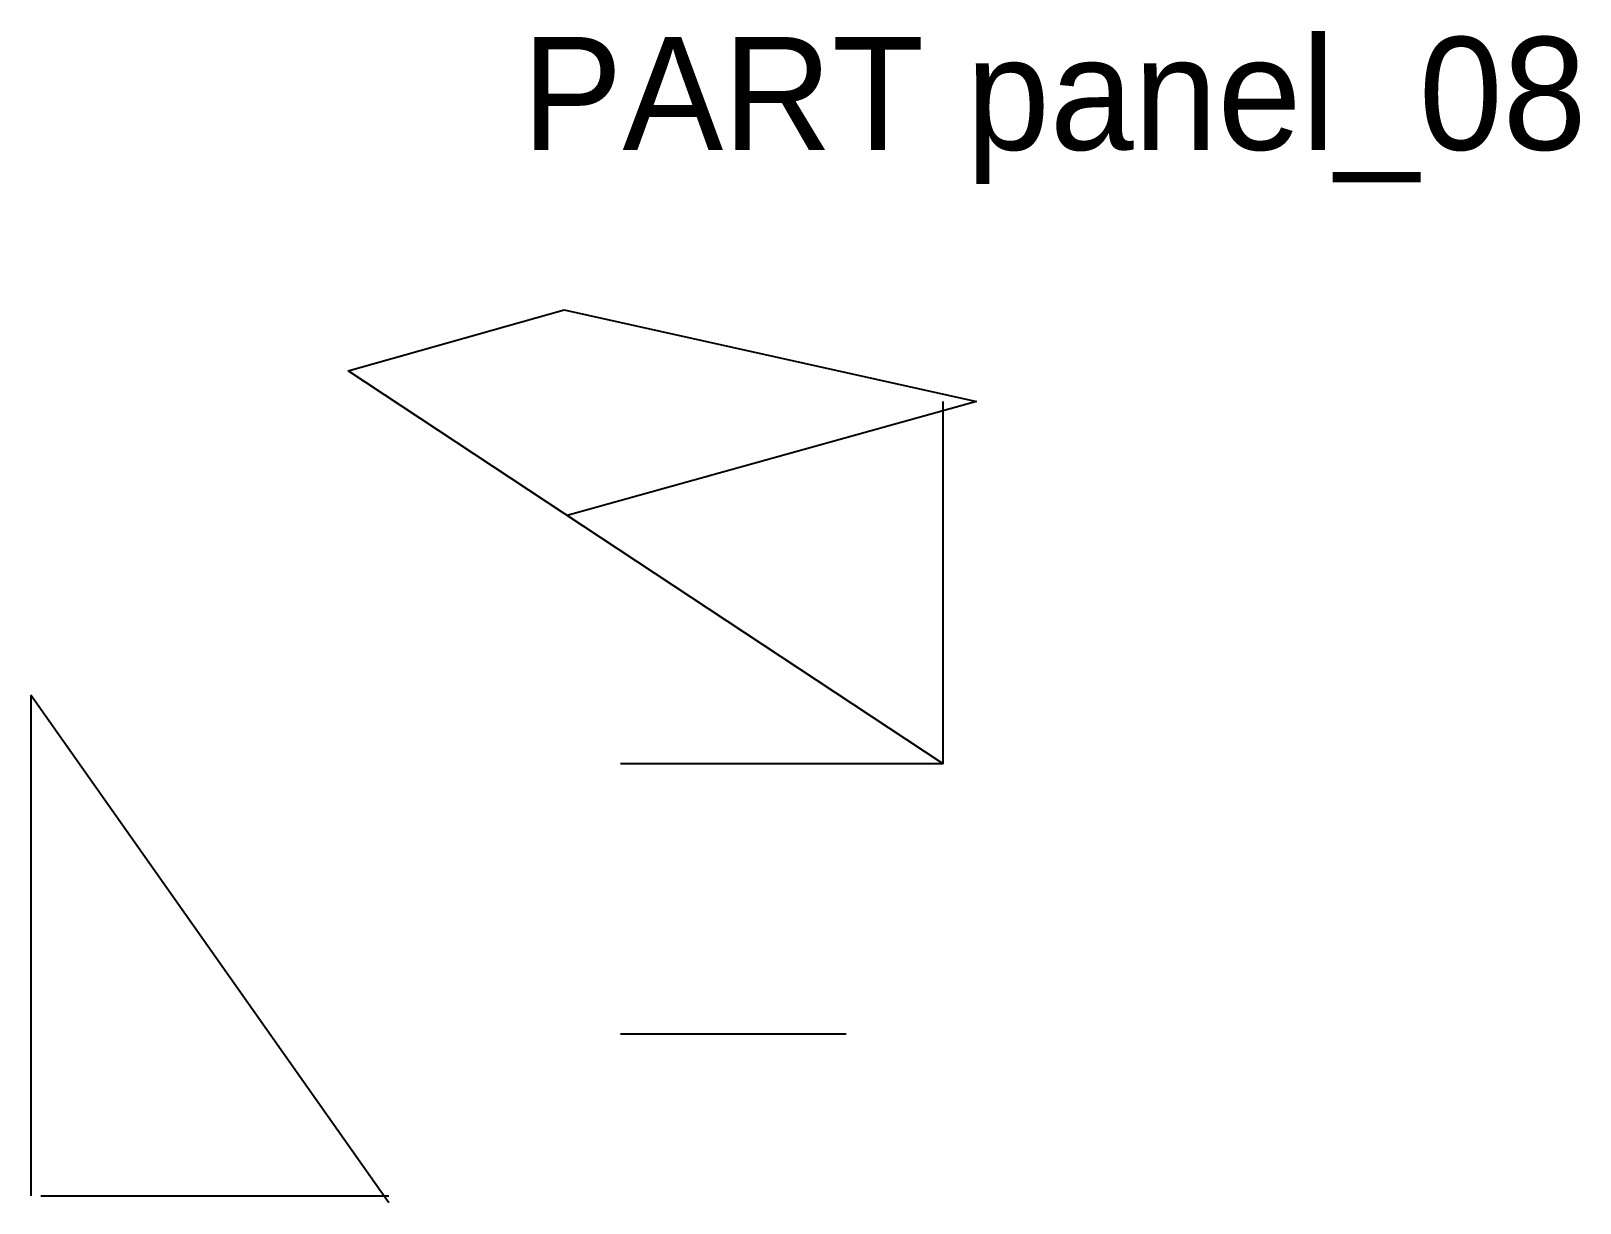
# Model space of a CAD drawing. Header units: millimetres. Extents: x 36 to 201, y 39 to 164.
import ezdxf

# ---------------------------------------------------------------- set-up
doc = ezdxf.new("R2010")
doc.units = ezdxf.units.MM
for name, color, linetype in [('ANNOTATIONS', 3, 'Continuous'), ('DIMENSION', 1, 'Continuous'), ('GEOMETRY', 7, 'Continuous')]:
    doc.layers.add(name, color=color, linetype=linetype)

msp = doc.modelspace()

# ---------------------------------------------------------------- linework, layer by layer
at = {"layer": 'DIMENSION'}
for p, q in [((133.33, 85.69), (99, 85.69)), ((37.31, 39.75), (74.33, 39.75))]:
    msp.add_line(p, q, dxfattribs=at)
at = {"layer": 'GEOMETRY'}
for p, q in [((70, 127.5), (93, 134)), ((70, 127.5), (93, 134)), ((93, 134), (136.88, 124.25)), ((93, 134), (136.88, 124.25)), ((133.33, 85.69), (70, 127.5)), ((133.33, 85.69), (70, 127.5)), ((136.88, 124.25), (93.32, 112.1)), ((136.88, 124.25), (93.32, 112.1)), ((133.33, 85.69), (133.33, 124.25)), ((133.33, 85.69), (133.33, 124.25)), ((36.25, 93), (36.25, 39.75)), ((74.33, 39), (36.25, 93)), ((36.25, 93), (36.25, 39.75)), ((74.33, 39), (36.25, 93)), ((133.33, 85.69), (99, 85.69)), ((99, 57), (123, 57)), ((99, 57), (123, 57)), ((37.31, 39.75), (74.33, 39.75))]:
    msp.add_line(p, q, dxfattribs=at)

# ---------------------------------------------------------------- texts
at = {"layer": 'ANNOTATIONS'}
msp.add_text('PART panel_08', height=12, dxfattribs=at).set_placement((88.5, 151))

doc.saveas('drawing.dxf')
